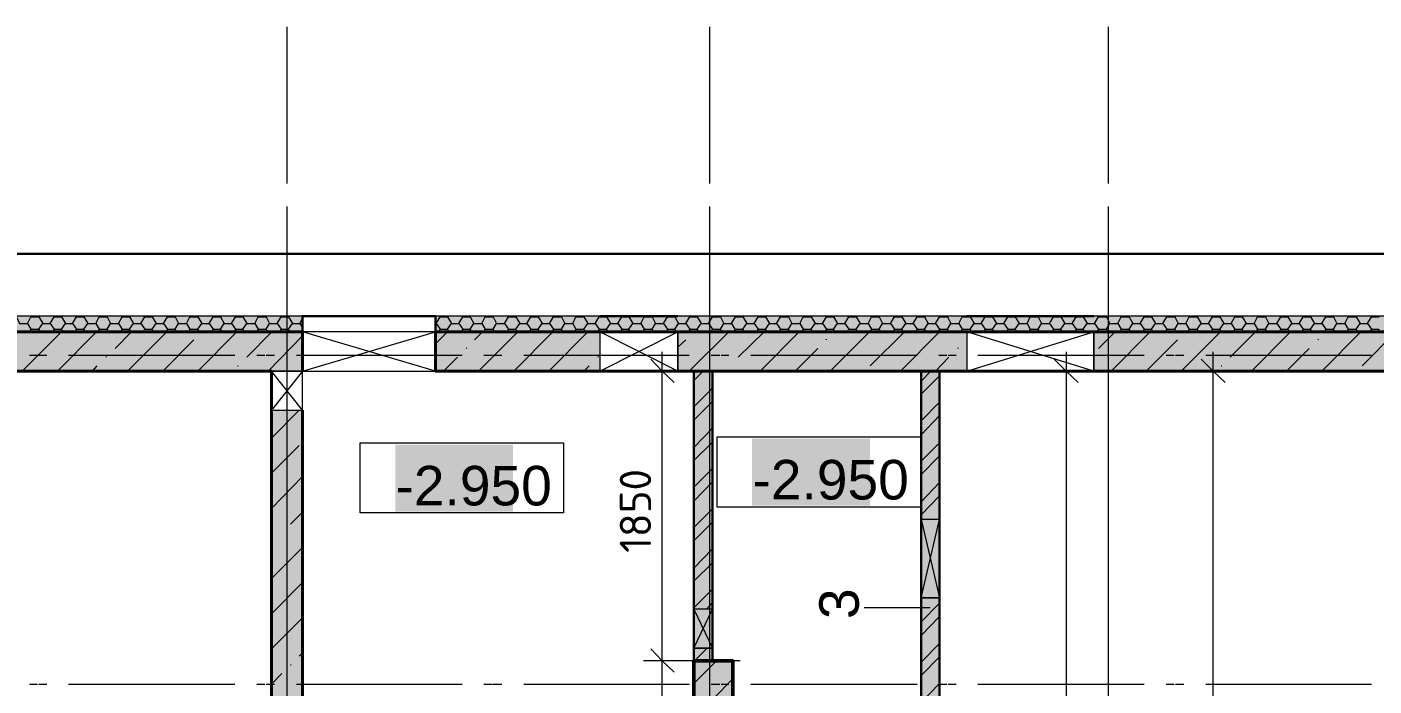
# Model space of a CAD drawing. Header units: millimetres. Extents: x -84737 to 172119, y -43083 to 59399.
# Drawn here: x -45675 to -37066, y 54668 to 58875 of the extents above; entities that cross this region are included whole.
import ezdxf

# ---------------------------------------------------------------- set-up
doc = ezdxf.new("R2010")
doc.units = ezdxf.units.MM
doc.layers.add('PDF _Геометрия', color=7, linetype='Continuous')
doc.layers.add('PDF _Текст', color=7, linetype='Continuous')
doc.layers.add('PDF _Сплошная заливка', color=7, linetype='Continuous', true_color=0xffffff)
doc.styles.add('PDF GOSTCommon', font='arial.ttf')
doc.styles.add('PDF ISOCPEUR', font='isocpeur.ttf')

msp = doc.modelspace()

# ---------------------------------------------------------------- hatches: boundary and pattern name
at = {"layer": 'PDF _Сплошная заливка', "transparency": 33554559}
h = msp.add_hatch(color=256, dxfattribs=at)
h.paths.add_polyline_path([(-43914.3, 56927.9), (-43914.3, 57029.5), (-46864.4, 57029.5), (-46864.4, 56927.9)])
h.paths.add_polyline_path([(-43063.5, 57029.5), (-43063.5, 56927.9), (-27263.4, 56927.9), (-27263.4, 57029.5)])
h = msp.add_hatch(color=256, dxfattribs=at)
h.paths.add_polyline_path([(-43914.3, 56678.2), (-43914.3, 56927.9), (-46610.4, 56927.9), (-46610.4, 56678.2)])
h.paths.add_polyline_path([(-30023, 56678.2), (-30023, 56927.9), (-31470.5, 56927.9), (-31470.5, 56678.2)])
h.paths.add_polyline_path([(-28545.8, 56678.2), (-28545.8, 56927.9), (-29515.1, 56927.9), (-29515.1, 56678.2)])
h.paths.add_polyline_path([(-39669, 56678.2), (-39669, 56927.9), (-41514.4, 56927.9), (-41514.4, 56678.2)])
h.paths.add_polyline_path([(-32067.3, 56678.2), (-32067.3, 56927.9), (-38856.4, 56927.9), (-38856.4, 56678.2)])
h.paths.add_polyline_path([(-28380.8, 56927.9), (-28380.8, 56678.2), (-27614.7, 56678.2), (-27614.7, 56927.9)])
h.paths.add_polyline_path([(-42013.9, 56678.2), (-42013.9, 56927.9), (-43063.5, 56927.9), (-43063.5, 56678.2)])
h = msp.add_hatch(color=256, dxfattribs=at)
h.paths.add_polyline_path([(-41412.8, 55158.7), (-41294.3, 55158.7), (-41294.3, 56678.2), (-41412.8, 56678.2)])
h.paths.add_polyline_path([(-41294.3, 54909), (-41412.8, 54909), (-41412.8, 54828.5), (-41294.3, 54828.5)])
h = msp.add_hatch(color=256, dxfattribs=at)
h.paths.add_polyline_path([(-39961.1, 55730.1), (-39842.6, 55730.1), (-39842.6, 56678.2), (-39961.1, 56678.2)])
h.paths.add_polyline_path([(-39961.1, 48911.4), (-39842.6, 48911.4), (-39842.6, 49059.5), (-39961.1, 49059.5)])
h.paths.add_polyline_path([(-39961.1, 47578.1), (-39842.6, 47578.1), (-39842.6, 47959.1), (-39961.1, 47959.1)])
h.paths.add_polyline_path([(-39842.6, 47379.2), (-39961.1, 47379.2), (-39961.1, 47239.5), (-39842.6, 47239.5)])
h.paths.add_polyline_path([(-39961.1, 49728.3), (-39842.6, 49728.3), (-39842.6, 50240.4), (-39961.1, 50240.4)])
h.paths.add_polyline_path([(-39961.1, 50739.9), (-39842.6, 50739.9), (-39842.6, 50778), (-39961.1, 50778)])
h.paths.add_polyline_path([(-39961.1, 51980), (-39842.6, 51980), (-39842.6, 55230.6), (-39961.1, 55230.6)])
h = msp.add_hatch(color=256, dxfattribs=at)
h.paths.add_polyline_path([(-44113.2, 52085.8), (-43914.3, 52085.8), (-43914.3, 56428.4), (-44113.2, 56428.4)])
h.paths.add_polyline_path([(-43914.3, 50778), (-44113.2, 50778), (-44113.2, 47078.7), (-43914.3, 47078.7)])

# ---------------------------------------------------------------- linework, layer by layer
at = {"layer": 'PDF _Геометрия', "lineweight": 9}
for points in [[(-44011.6, 57876), (-44011.6, 58874.9)], [(-41311.3, 57876), (-41311.3, 58874.9)], [(-38763.3, 57876), (-38763.3, 58874.9)], [(-44011.6, 57046.4), (-44011.6, 57727.8)], [(-41311.3, 57046.4), (-41311.3, 57727.8)], [(-38763.3, 57046.4), (-38763.3, 57727.8)], [(-44011.6, 57622), (-44011.6, 57672.8)], [(-41311.3, 57622), (-41311.3, 57672.8)], [(-38763.3, 57622), (-38763.3, 57672.8)], [(-44011.6, 56420), (-44011.6, 57423.1)], [(-41311.3, 56420), (-41311.3, 57423.1)], [(-38763.3, 56420), (-38763.3, 57423.1)], [(-45742.8, 57025.2), (-45721.6, 56982.9), (-45670.8, 56982.9), (-45649.6, 57025.2)], [(-45649.6, 57029.5), (-45649.6, 57025.2), (-45598.9, 57025.2), (-45598.9, 57029.5)], [(-45598.9, 57025.2), (-45573.5, 56982.9), (-45526.9, 56982.9), (-45501.5, 57025.2)], [(-45505.7, 57029.5), (-45501.5, 57025.2), (-45454.9, 57025.2), (-45454.9, 57029.5)], [(-45454.9, 57025.2), (-45429.6, 56982.9), (-45383, 56982.9), (-45357.6, 57025.2)], [(-45357.6, 57029.5), (-45357.6, 57025.2), (-45311, 57025.2), (-45306.8, 57029.5)], [(-45311, 57025.2), (-45285.6, 56982.9), (-45234.9, 56982.9), (-45213.7, 57025.2)], [(-45213.7, 57029.5), (-45213.7, 57025.2), (-45162.9, 57025.2), (-45162.9, 57029.5)], [(-45162.9, 57025.2), (-45141.7, 56982.9), (-45090.9, 56982.9), (-45065.6, 57025.2)], [(-45069.8, 57029.5), (-45065.6, 57025.2), (-45019, 57025.2), (-45019, 57029.5)], [(-45019, 57025.2), (-44993.6, 56982.9), (-44947, 56982.9), (-44921.6, 57025.2)], [(-44921.6, 57029.5), (-44921.6, 57025.2), (-44875.1, 57025.2), (-44870.9, 57029.5)], [(-44875.1, 57025.2), (-44849.7, 56982.9), (-44803.1, 56982.9), (-44777.7, 57025.2)], [(-44777.7, 57029.5), (-44777.7, 57025.2), (-44726.9, 57025.2), (-44726.9, 57029.5)], [(-44726.9, 57025.2), (-44705.8, 56982.9), (-44655, 56982.9), (-44633.8, 57025.2)], [(-44633.8, 57029.5), (-44633.8, 57025.2), (-44583, 57025.2), (-44583, 57029.5)], [(-44583, 57025.2), (-44557.6, 56982.9), (-44511.1, 56982.9), (-44485.7, 57025.2)], [(-44489.9, 57029.5), (-44485.7, 57025.2), (-44439.1, 57025.2), (-44434.9, 57029.5)], [(-44439.1, 57025.2), (-44413.7, 56982.9), (-44367.2, 56982.9), (-44341.8, 57025.2)], [(-44341.8, 57029.5), (-44341.8, 57025.2), (-44295.2, 57025.2), (-44291, 57029.5)], [(-44295.2, 57025.2), (-44269.8, 56982.9), (-44219, 56982.9), (-44197.9, 57025.2)], [(-44197.9, 57029.5), (-44197.9, 57025.2), (-44147.1, 57025.2), (-44147.1, 57029.5)], [(-44147.1, 57025.2), (-44125.9, 56982.9), (-44075.1, 56982.9), (-44049.7, 57025.2)], [(-44054, 57029.5), (-44049.7, 57025.2), (-44003.2, 57025.2), (-44003.2, 57029.5)], [(-44003.2, 57025.2), (-43977.8, 56982.9), (-43931.2, 56982.9), (-43914.3, 56953.3)], [(-43931.2, 56982.9), (-43914.3, 57016.8)], [(-43059.3, 56982.9), (-43033.9, 57025.2)], [(-43038.2, 57029.5), (-43033.9, 57025.2), (-42987.4, 57025.2), (-42987.4, 57029.5)], [(-42987.4, 57025.2), (-42962, 56982.9), (-42915.4, 56982.9), (-42890, 57025.2)], [(-42890, 57029.5), (-42890, 57025.2), (-42843.5, 57025.2), (-42839.2, 57029.5)], [(-42843.5, 57025.2), (-42818.1, 56982.9), (-42767.3, 56982.9), (-42746.1, 57025.2)], [(-42746.1, 57029.5), (-42746.1, 57025.2), (-42695.3, 57025.2), (-42695.3, 57029.5)], [(-42695.3, 57025.2), (-42674.1, 56982.9), (-42623.4, 56982.9), (-42598, 57025.2)], [(-42602.2, 57029.5), (-42598, 57025.2), (-42551.4, 57025.2), (-42551.4, 57029.5)], [(-42551.4, 57025.2), (-42526, 56982.9), (-42479.5, 56982.9), (-42454.1, 57025.2)], [(-42454.1, 57029.5), (-42454.1, 57025.2), (-42407.5, 57025.2), (-42403.3, 57029.5)], [(-42407.5, 57025.2), (-42382.1, 56982.9), (-42335.5, 56982.9), (-42310.1, 57025.2)], [(-42310.1, 57029.5), (-42310.1, 57025.2), (-42259.4, 57025.2), (-42259.4, 57029.5)], [(-42259.4, 57025.2), (-42238.2, 56982.9), (-42187.4, 56982.9), (-42166.2, 57025.2)], [(-42166.2, 57029.5), (-42166.2, 57025.2), (-42115.5, 57025.2), (-42115.5, 57029.5)], [(-42115.5, 57025.2), (-42090.1, 56982.9), (-42043.5, 56982.9), (-42018.1, 57025.2)], [(-42022.3, 57029.5), (-42018.1, 57025.2), (-41971.5, 57025.2), (-41967.3, 57029.5)], [(-41971.5, 57025.2), (-41946.1, 56982.9), (-41899.6, 56982.9), (-41874.2, 57025.2)], [(-41874.2, 57029.5), (-41874.2, 57025.2), (-41827.6, 57025.2), (-41823.4, 57029.5)], [(-41827.6, 57025.2), (-41802.2, 56982.9), (-41751.4, 56982.9), (-41730.3, 57025.2)], [(-41730.3, 57029.5), (-41730.3, 57025.2), (-41679.5, 57025.2), (-41679.5, 57029.5)], [(-41679.5, 57025.2), (-41658.3, 56982.9), (-41607.5, 56982.9), (-41582.1, 57025.2)], [(-41586.4, 57029.5), (-41582.1, 57025.2), (-41535.6, 57025.2), (-41535.6, 57029.5)], [(-41535.6, 57025.2), (-41510.2, 56982.9), (-41463.6, 56982.9), (-41438.2, 57025.2)], [(-41438.2, 57029.5), (-41438.2, 57025.2), (-41391.7, 57025.2), (-41387.4, 57029.5)], [(-41391.7, 57025.2), (-41366.3, 56982.9), (-41319.7, 56982.9), (-41294.3, 57025.2)], [(-41294.3, 57029.5), (-41294.3, 57025.2), (-41243.5, 57025.2), (-41243.5, 57029.5)], [(-41243.5, 57025.2), (-41222.4, 56982.9), (-41171.6, 56982.9), (-41150.4, 56944.8)], [(-41171.6, 56982.9), (-41146.2, 57025.2), (-41099.6, 57025.2), (-41074.2, 56982.9), (-41027.7, 56982.9), (-41002.3, 57025.2)], [(-41150.4, 57025.2), (-41150.4, 57029.5)], [(-41099.6, 57025.2), (-41099.6, 57029.5)], [(-41006.5, 57029.5), (-41002.3, 57025.2), (-40955.7, 57025.2), (-40951.5, 57029.5)], [(-40955.7, 57025.2), (-40930.3, 56982.9), (-40883.8, 56982.9), (-40858.4, 57025.2)], [(-40858.4, 57029.5), (-40858.4, 57025.2), (-40807.6, 57025.2), (-40807.6, 57029.5)], [(-40807.6, 57025.2), (-40786.4, 56982.9), (-40735.6, 56982.9), (-40714.5, 57025.2)], [(-40714.5, 57029.5), (-40714.5, 57025.2), (-40663.7, 57025.2), (-40663.7, 57029.5)], [(-40663.7, 57025.2), (-40638.3, 56982.9), (-40591.7, 56982.9), (-40566.3, 57025.2)], [(-40570.6, 57029.5), (-40566.3, 57025.2), (-40519.8, 57025.2), (-40519.8, 57029.5)], [(-40519.8, 57025.2), (-40494.4, 56982.9), (-40447.8, 56982.9), (-40422.4, 57025.2)], [(-40422.4, 57029.5), (-40422.4, 57025.2), (-40375.9, 57025.2), (-40371.6, 57029.5)], [(-40375.9, 57025.2), (-40350.5, 56982.9), (-40299.7, 56982.9), (-40278.5, 57025.2)], [(-40278.5, 57029.5), (-40278.5, 57025.2), (-40227.7, 57025.2), (-40227.7, 57029.5)], [(-40227.7, 57025.2), (-40206.6, 56982.9), (-40155.8, 56982.9), (-40130.4, 57025.2)], [(-40134.6, 57029.5), (-40130.4, 57025.2), (-40083.8, 57025.2), (-40083.8, 57029.5)], [(-40083.8, 57025.2), (-40058.4, 56982.9), (-40011.9, 56982.9), (-39986.5, 57025.2)], [(-39990.7, 57029.5), (-39986.5, 57025.2), (-39939.9, 57025.2), (-39935.7, 57029.5)], [(-39939.9, 57025.2), (-39914.5, 56982.9), (-39868, 56982.9), (-39842.6, 57025.2)], [(-39842.6, 57029.5), (-39842.6, 57025.2), (-39791.8, 57025.2), (-39791.8, 57029.5)], [(-39791.8, 57025.2), (-39770.6, 56982.9), (-39719.8, 56982.9), (-39698.7, 57025.2)], [(-39698.7, 57029.5), (-39698.7, 57025.2), (-39647.9, 57025.2), (-39647.9, 57029.5)], [(-39647.9, 57025.2), (-39622.5, 56982.9), (-39575.9, 56982.9), (-39550.5, 57025.2)], [(-39554.7, 57029.5), (-39550.5, 57025.2), (-39504, 57025.2), (-39499.7, 57029.5)], [(-39504, 57025.2), (-39478.6, 56982.9), (-39432, 56982.9), (-39406.6, 57025.2)], [(-39406.6, 57029.5), (-39406.6, 57025.2), (-39360, 57025.2), (-39355.8, 57029.5)], [(-39360, 57025.2), (-39334.7, 56982.9), (-39283.9, 56982.9), (-39262.7, 57025.2)], [(-39262.7, 57029.5), (-39262.7, 57025.2), (-39211.9, 57025.2), (-39211.9, 57029.5)], [(-39211.9, 57025.2), (-39190.7, 56982.9), (-39140, 56982.9), (-39114.6, 57025.2)], [(-39118.8, 57029.5), (-39114.6, 57025.2), (-39068, 57025.2), (-39068, 57029.5)], [(-39068, 57025.2), (-39042.6, 56982.9), (-38996, 56982.9), (-38970.7, 57025.2)], [(-38970.7, 57029.5), (-38970.7, 57025.2), (-38924.1, 57025.2), (-38919.9, 57029.5)], [(-38924.1, 57025.2), (-38898.7, 56982.9), (-38852.1, 56982.9), (-38826.7, 57025.2)], [(-38826.7, 57029.5), (-38826.7, 57025.2), (-38776, 57025.2), (-38776, 57029.5)], [(-38776, 57025.2), (-38754.8, 56982.9), (-38704, 56982.9), (-38682.8, 57025.2)], [(-38682.8, 57029.5), (-38682.8, 57025.2), (-38632, 57025.2), (-38632, 57029.5)], [(-38632, 57025.2), (-38606.7, 56982.9), (-38560.1, 56982.9), (-38534.7, 57025.2)], [(-38538.9, 57029.5), (-38534.7, 57025.2), (-38488.1, 57025.2), (-38483.9, 57029.5)], [(-38488.1, 57025.2), (-38462.7, 56982.9), (-38416.2, 56982.9), (-38390.8, 57025.2)], [(-38390.8, 57029.5), (-38390.8, 57025.2), (-38340, 57025.2), (-38340, 57029.5)], [(-38340, 57025.2), (-38318.8, 56982.9), (-38268, 56982.9), (-38246.9, 57025.2)], [(-38246.9, 57029.5), (-38246.9, 57025.2), (-38196.1, 57025.2), (-38196.1, 57029.5)], [(-38196.1, 57025.2), (-38170.7, 56982.9), (-38124.1, 56982.9), (-38098.7, 57025.2)], [(-38103, 57029.5), (-38098.7, 57025.2), (-38052.2, 57025.2), (-38052.2, 57029.5)], [(-38052.2, 57025.2), (-38026.8, 56982.9), (-37980.2, 56982.9), (-37954.8, 57025.2)], [(-37954.8, 57029.5), (-37954.8, 57025.2), (-37908.3, 57025.2), (-37904, 57029.5)], [(-37908.3, 57025.2), (-37882.9, 56982.9), (-37832.1, 56982.9), (-37810.9, 57025.2)], [(-37810.9, 57029.5), (-37810.9, 57025.2), (-37760.1, 57025.2), (-37760.1, 57029.5)], [(-37760.1, 57025.2), (-37739, 56982.9), (-37688.2, 56982.9), (-37662.8, 57025.2)], [(-37667, 57029.5), (-37662.8, 57025.2), (-37616.2, 57025.2), (-37616.2, 57029.5)], [(-37616.2, 57025.2), (-37590.8, 56982.9), (-37544.3, 56982.9), (-37518.9, 57025.2)], [(-37523.1, 57029.5), (-37518.9, 57025.2), (-37472.3, 57025.2), (-37468.1, 57029.5)], [(-37472.3, 57025.2), (-37446.9, 56982.9), (-37400.4, 56982.9), (-37375, 57025.2)], [(-37375, 57029.5), (-37375, 57025.2), (-37324.2, 57025.2), (-37324.2, 57029.5)], [(-37324.2, 57025.2), (-37303, 56982.9), (-37252.2, 56982.9), (-37231.1, 57025.2)], [(-37231.1, 57029.5), (-37231.1, 57025.2), (-37180.3, 57025.2), (-37180.3, 57029.5)], [(-37180.3, 57025.2), (-37154.9, 56982.9), (-37108.3, 56982.9), (-37082.9, 57025.2)], [(-37087.2, 57029.5), (-37082.9, 57025.2), (-37036.4, 57025.2), (-37032.1, 57029.5)], [(-45704.7, 56678.2), (-45454.9, 56927.9)], [(-45670.8, 56982.9), (-45649.6, 56944.8), (-45598.9, 56944.8), (-45590.4, 56927.9)], [(-45653.9, 56927.9), (-45649.6, 56944.8)], [(-45598.9, 56944.8), (-45573.5, 56982.9)], [(-45526.9, 56982.9), (-45501.5, 56944.8), (-45454.9, 56944.8), (-45446.5, 56927.9)], [(-45510, 56927.9), (-45501.5, 56944.8)], [(-45480.3, 56678.2), (-45230.6, 56927.9)], [(-45454.9, 56944.8), (-45429.6, 56982.9)], [(-45383, 56982.9), (-45357.6, 56944.8), (-45311, 56944.8), (-45302.6, 56927.9)], [(-45366.1, 56927.9), (-45357.6, 56944.8)], [(-45311, 56944.8), (-45285.6, 56982.9)], [(-45234.9, 56982.9), (-45213.7, 56944.8), (-45162.9, 56944.8), (-45154.4, 56927.9)], [(-45222.2, 56927.9), (-45213.7, 56944.8)], [(-45162.9, 56944.8), (-45141.7, 56982.9)], [(-45112.1, 56822.1), (-45006.3, 56927.9)], [(-45090.9, 56982.9), (-45065.6, 56944.8), (-45019, 56944.8), (-45010.5, 56927.9)], [(-45074, 56927.9), (-45065.6, 56944.8)], [(-45031.7, 56678.2), (-44782, 56927.9)], [(-45019, 56944.8), (-44993.6, 56982.9)], [(-44947, 56982.9), (-44921.6, 56944.8), (-44875.1, 56944.8), (-44866.6, 56927.9)], [(-44930.1, 56927.9), (-44921.6, 56944.8)], [(-44875.1, 56944.8), (-44849.7, 56982.9)], [(-44803.1, 56982.9), (-44777.7, 56944.8), (-44726.9, 56944.8), (-44722.7, 56927.9)], [(-44786.2, 56927.9), (-44777.7, 56944.8)], [(-44726.9, 56944.8), (-44705.8, 56982.9)], [(-44655, 56982.9), (-44633.8, 56944.8), (-44583, 56944.8), (-44574.6, 56927.9)], [(-44638.1, 56927.9), (-44633.8, 56944.8)], [(-44583, 56944.8), (-44557.6, 56982.9)], [(-44583, 56678.2), (-44333.3, 56927.9)], [(-44511.1, 56982.9), (-44485.7, 56944.8), (-44439.1, 56944.8), (-44430.7, 56927.9)], [(-44494.2, 56927.9), (-44485.7, 56944.8)], [(-44439.1, 56944.8), (-44413.7, 56982.9)], [(-44367.2, 56982.9), (-44341.8, 56944.8), (-44295.2, 56944.8), (-44286.8, 56927.9)], [(-44350.2, 56927.9), (-44341.8, 56944.8)], [(-44295.2, 56944.8), (-44269.8, 56982.9)], [(-44269.8, 56767), (-44109, 56927.9)], [(-44219, 56982.9), (-44197.9, 56944.8), (-44147.1, 56944.8), (-44138.6, 56927.9)], [(-44206.3, 56927.9), (-44197.9, 56944.8)], [(-44147.1, 56944.8), (-44125.9, 56982.9)], [(-44075.1, 56982.9), (-44049.7, 56944.8), (-44003.2, 56944.8), (-43994.7, 56927.9)], [(-44058.2, 56927.9), (-44049.7, 56944.8)], [(-44003.2, 56944.8), (-43977.8, 56982.9)], [(-43914.3, 56927.9), (-43914.3, 56678.2), (-43063.5, 56927.9), (-43063.5, 56678.2), (-43914.3, 56927.9), (-43914.3, 56932.1)], [(-43063.5, 56982.9), (-43059.3, 56982.9), (-43033.9, 56944.8), (-42987.4, 56944.8), (-42978.9, 56927.9)], [(-43063.5, 56851.7), (-42987.4, 56927.9)], [(-43042.4, 56927.9), (-43033.9, 56944.8)], [(-42987.4, 56944.8), (-42962, 56982.9)], [(-42915.4, 56982.9), (-42890, 56944.8), (-42843.5, 56944.8), (-42835, 56927.9)], [(-42898.5, 56927.9), (-42890, 56944.8)], [(-42843.5, 56944.8), (-42818.1, 56982.9)], [(-42813.8, 56877.1), (-42763, 56927.9)], [(-42788.4, 56678.2), (-42538.7, 56927.9)], [(-42767.3, 56982.9), (-42746.1, 56944.8), (-42695.3, 56944.8), (-42686.8, 56927.9)], [(-42754.6, 56927.9), (-42746.1, 56944.8)], [(-42695.3, 56944.8), (-42674.1, 56982.9)], [(-42623.4, 56982.9), (-42598, 56944.8), (-42551.4, 56944.8), (-42542.9, 56927.9)], [(-42606.4, 56927.9), (-42598, 56944.8)], [(-42564.1, 56678.2), (-42314.4, 56927.9)], [(-42551.4, 56944.8), (-42526, 56982.9)], [(-42479.5, 56982.9), (-42454.1, 56944.8), (-42407.5, 56944.8), (-42399, 56927.9)], [(-42462.5, 56927.9), (-42454.1, 56944.8)], [(-42407.5, 56944.8), (-42382.1, 56982.9)], [(-42339.8, 56678.2), (-42090.1, 56927.9)], [(-42335.5, 56982.9), (-42310.1, 56944.8), (-42259.4, 56944.8), (-42255.1, 56927.9)], [(-42318.6, 56927.9), (-42310.1, 56944.8)], [(-42259.4, 56944.8), (-42238.2, 56982.9)], [(-42187.4, 56982.9), (-42166.2, 56944.8), (-42115.5, 56944.8), (-42107, 56927.9)], [(-42170.5, 56927.9), (-42166.2, 56944.8)], [(-42115.5, 56944.8), (-42090.1, 56982.9)], [(-42043.5, 56982.9), (-42018.1, 56944.8), (-41971.5, 56944.8), (-41963.1, 56927.9)], [(-42026.6, 56927.9), (-42018.1, 56944.8)], [(-41971.5, 56944.8), (-41946.1, 56982.9)], [(-41899.6, 56982.9), (-41874.2, 56944.8), (-41827.6, 56944.8), (-41819.2, 56927.9)], [(-41882.7, 56927.9), (-41874.2, 56944.8)], [(-41827.6, 56944.8), (-41802.2, 56982.9)], [(-41751.4, 56982.9), (-41730.3, 56944.8), (-41679.5, 56944.8), (-41671, 56927.9)], [(-41738.8, 56927.9), (-41730.3, 56944.8)], [(-41679.5, 56944.8), (-41658.3, 56982.9)], [(-41607.5, 56982.9), (-41582.1, 56944.8), (-41535.6, 56944.8), (-41527.1, 56927.9)], [(-41590.6, 56927.9), (-41582.1, 56944.8)], [(-41535.6, 56944.8), (-41510.2, 56982.9)], [(-41463.6, 56982.9), (-41438.2, 56944.8), (-41391.7, 56944.8), (-41383.2, 56927.9)], [(-41446.7, 56927.9), (-41438.2, 56944.8)], [(-41442.5, 56678.2), (-41188.5, 56927.9)], [(-41391.7, 56944.8), (-41366.3, 56982.9)], [(-41319.7, 56982.9), (-41294.3, 56944.8), (-41243.5, 56944.8), (-41239.3, 56927.9)], [(-41302.8, 56927.9), (-41294.3, 56944.8)], [(-41243.5, 56944.8), (-41222.4, 56982.9)], [(-41154.7, 56927.9), (-41146.2, 56944.8), (-41099.6, 56944.8), (-41091.2, 56927.9)], [(-41129.3, 56767), (-40964.2, 56927.9)], [(-41099.6, 56944.8), (-41074.2, 56982.9)], [(-41027.7, 56982.9), (-41002.3, 56944.8), (-40955.7, 56944.8), (-40947.3, 56927.9)], [(-41010.7, 56927.9), (-41002.3, 56944.8)], [(-40989.6, 56678.2), (-40739.9, 56927.9)], [(-40955.7, 56944.8), (-40930.3, 56982.9)], [(-40883.8, 56982.9), (-40858.4, 56944.8), (-40807.6, 56944.8), (-40803.4, 56927.9)], [(-40866.8, 56927.9), (-40858.4, 56944.8)], [(-40807.6, 56944.8), (-40786.4, 56982.9)], [(-40735.6, 56982.9), (-40714.5, 56944.8), (-40663.7, 56944.8), (-40655.2, 56927.9)], [(-40718.7, 56927.9), (-40714.5, 56944.8)], [(-40663.7, 56944.8), (-40638.3, 56982.9)], [(-40591.7, 56982.9), (-40566.3, 56944.8), (-40519.8, 56944.8), (-40511.3, 56927.9)], [(-40574.8, 56927.9), (-40566.3, 56944.8)], [(-40540.9, 56678.2), (-40291.2, 56927.9)], [(-40519.8, 56944.8), (-40494.4, 56982.9)], [(-40447.8, 56982.9), (-40422.4, 56944.8), (-40375.9, 56944.8), (-40367.4, 56927.9)], [(-40430.9, 56927.9), (-40422.4, 56944.8)], [(-40375.9, 56944.8), (-40350.5, 56982.9)], [(-40299.7, 56982.9), (-40278.5, 56944.8), (-40227.7, 56944.8), (-40219.3, 56927.9)], [(-40287, 56927.9), (-40278.5, 56944.8)], [(-40287, 56712), (-40066.9, 56927.9)], [(-40227.7, 56944.8), (-40206.6, 56982.9)], [(-40155.8, 56982.9), (-40130.4, 56944.8), (-40083.8, 56944.8), (-40075.4, 56927.9)], [(-40138.8, 56927.9), (-40130.4, 56944.8)], [(-40092.3, 56678.2), (-39842.6, 56927.9)], [(-40083.8, 56944.8), (-40058.4, 56982.9)], [(-40011.9, 56982.9), (-39986.5, 56944.8), (-39939.9, 56944.8), (-39931.4, 56927.9)], [(-39994.9, 56927.9), (-39986.5, 56944.8)], [(-39939.9, 56944.8), (-39914.5, 56982.9)], [(-39868, 56982.9), (-39842.6, 56944.8), (-39791.8, 56944.8), (-39787.5, 56927.9)], [(-39851, 56927.9), (-39842.6, 56944.8)], [(-39791.8, 56944.8), (-39770.6, 56982.9)], [(-39719.8, 56982.9), (-39698.7, 56944.8), (-39647.9, 56944.8), (-39639.4, 56927.9)], [(-39702.9, 56927.9), (-39698.7, 56944.8)], [(-39647.9, 56944.8), (-39622.5, 56982.9)], [(-39575.9, 56982.9), (-39550.5, 56944.8), (-39504, 56944.8), (-39495.5, 56927.9)], [(-39559, 56927.9), (-39550.5, 56944.8)], [(-39504, 56944.8), (-39478.6, 56982.9)], [(-39432, 56982.9), (-39406.6, 56944.8), (-39360, 56944.8), (-39351.6, 56927.9)], [(-39415.1, 56927.9), (-39406.6, 56944.8)], [(-39360, 56944.8), (-39334.7, 56982.9)], [(-39283.9, 56982.9), (-39262.7, 56944.8), (-39211.9, 56944.8), (-39203.4, 56927.9)], [(-39271.2, 56927.9), (-39262.7, 56944.8)], [(-39211.9, 56944.8), (-39190.7, 56982.9)], [(-39140, 56982.9), (-39114.6, 56944.8), (-39068, 56944.8), (-39059.5, 56927.9)], [(-39123, 56927.9), (-39114.6, 56944.8)], [(-39068, 56944.8), (-39042.6, 56982.9)], [(-38996, 56982.9), (-38970.7, 56944.8), (-38924.1, 56944.8), (-38915.6, 56927.9)], [(-38979.1, 56927.9), (-38970.7, 56944.8)], [(-38924.1, 56944.8), (-38898.7, 56982.9)], [(-38852.1, 56982.9), (-38826.7, 56944.8), (-38776, 56944.8), (-38771.7, 56927.9)], [(-38835.2, 56927.9), (-38826.7, 56944.8)], [(-38826.7, 56822.1), (-38720.9, 56927.9)], [(-38776, 56944.8), (-38754.8, 56982.9)], [(-38746.3, 56678.2), (-38496.6, 56927.9)], [(-38704, 56982.9), (-38682.8, 56944.8), (-38632, 56944.8), (-38623.6, 56927.9)], [(-38687.1, 56927.9), (-38682.8, 56944.8)], [(-38632, 56944.8), (-38606.7, 56982.9)], [(-38560.1, 56982.9), (-38534.7, 56944.8), (-38488.1, 56944.8), (-38479.7, 56927.9)], [(-38543.2, 56927.9), (-38534.7, 56944.8)], [(-38488.1, 56944.8), (-38462.7, 56982.9)], [(-38416.2, 56982.9), (-38390.8, 56944.8), (-38340, 56944.8), (-38335.8, 56927.9)], [(-38399.3, 56927.9), (-38390.8, 56944.8)], [(-38340, 56944.8), (-38318.8, 56982.9)], [(-38297.7, 56678.2), (-38048, 56927.9)], [(-38268, 56982.9), (-38246.9, 56944.8), (-38196.1, 56944.8), (-38187.6, 56927.9)], [(-38251.1, 56927.9), (-38246.9, 56944.8)], [(-38196.1, 56944.8), (-38170.7, 56982.9)], [(-38124.1, 56982.9), (-38098.7, 56944.8), (-38052.2, 56944.8), (-38043.7, 56927.9)], [(-38107.2, 56927.9), (-38098.7, 56944.8)], [(-38052.2, 56944.8), (-38026.8, 56982.9)], [(-37984.5, 56767), (-37823.6, 56927.9)], [(-37980.2, 56982.9), (-37954.8, 56944.8), (-37908.3, 56944.8), (-37899.8, 56927.9)], [(-37963.3, 56927.9), (-37954.8, 56944.8)], [(-37908.3, 56944.8), (-37882.9, 56982.9)], [(-37849, 56678.2), (-37599.3, 56927.9)], [(-37832.1, 56982.9), (-37810.9, 56944.8), (-37760.1, 56944.8), (-37751.7, 56927.9)], [(-37819.4, 56927.9), (-37810.9, 56944.8)], [(-37760.1, 56944.8), (-37739, 56982.9)], [(-37688.2, 56982.9), (-37662.8, 56944.8), (-37616.2, 56944.8), (-37607.8, 56927.9)], [(-37671.3, 56927.9), (-37662.8, 56944.8)], [(-37616.2, 56944.8), (-37590.8, 56982.9)], [(-37544.3, 56982.9), (-37518.9, 56944.8), (-37472.3, 56944.8), (-37463.9, 56927.9)], [(-37527.3, 56927.9), (-37518.9, 56944.8)], [(-37472.3, 56944.8), (-37446.9, 56982.9)], [(-37400.4, 56982.9), (-37375, 56944.8), (-37324.2, 56944.8), (-37319.9, 56927.9)], [(-37400.4, 56678.2), (-37150.6, 56927.9)], [(-37383.4, 56927.9), (-37375, 56944.8)], [(-37324.2, 56944.8), (-37303, 56982.9)], [(-37252.2, 56982.9), (-37231.1, 56944.8), (-37180.3, 56944.8), (-37171.8, 56927.9)], [(-37235.3, 56927.9), (-37231.1, 56944.8)], [(-37180.3, 56944.8), (-37154.9, 56982.9)], [(-37142.2, 56712), (-36926.3, 56927.9)], [(-37108.3, 56982.9), (-37082.9, 56944.8), (-37036.4, 56944.8), (-37027.9, 56927.9)], [(-37091.4, 56927.9), (-37082.9, 56944.8)], [(-44807.4, 56678.2), (-44608.4, 56877.1)], [(-44134.4, 56678.2), (-43914.3, 56902.5)], [(-44011.6, 56792.4), (-44011.6, 56847.5)], [(-42868.8, 56822.1), (-42864.6, 56826.3)], [(-41514.4, 56830.5), (-41463.6, 56877.1)], [(-41311.3, 56792.4), (-41311.3, 56847.5)], [(-40765.3, 56678.2), (-40621.4, 56822.1)], [(-40566.3, 56877.1), (-40566.3, 56881.3)], [(-39724, 56822.1), (-39724, 56826.3)], [(-38763.3, 56792.4), (-38763.3, 56847.5)], [(-38522, 56678.2), (-38323.1, 56877.1)], [(-37624.7, 56678.2), (-37480.8, 56822.1)], [(-37425.8, 56877.1), (-37421.5, 56881.3)], [(-45658.1, 56779.7), (-45607.3, 56779.7)], [(-45598.9, 56779.7), (-45548.1, 56779.7)], [(-45408.4, 56779.7), (-44405.3, 56779.7)], [(-45344.9, 56779.7), (-44346, 56779.7)], [(-45171.4, 56767), (-45167.1, 56771.3)], [(-44206.3, 56779.7), (-44155.5, 56779.7)], [(-44147.1, 56779.7), (-44092.1, 56779.7)], [(-43952.4, 56779.7), (-42953.5, 56779.7)], [(-43893.1, 56779.7), (-42894.2, 56779.7)], [(-43012.8, 56678.2), (-42923.9, 56767)], [(-42754.6, 56779.7), (-42699.5, 56779.7)], [(-42695.3, 56779.7), (-42640.3, 56779.7)], [(-42500.6, 56779.7), (-41501.7, 56779.7)], [(-42441.4, 56779.7), (-41442.5, 56779.7)], [(-42026.6, 56767), (-42022.3, 56771.3)], [(-41616, 52221.3), (-41616, 53931.2), (-41616, 54828.5), (-41616, 56800.9)], [(-41302.8, 56779.7), (-41247.8, 56779.7)], [(-41239.3, 56779.7), (-41188.5, 56779.7)], [(-41048.8, 56779.7), (-40050, 56779.7)], [(-40989.6, 56779.7), (-39986.5, 56779.7)], [(-39868, 56678.2), (-39783.3, 56767)], [(-39846.8, 56779.7), (-39796, 56779.7)], [(-39787.5, 56779.7), (-39736.7, 56779.7)], [(-39597.1, 56779.7), (-38594, 56779.7)], [(-39533.6, 56779.7), (-38534.7, 56779.7)], [(-39034.1, 56800.9), (-39034.1, 51980), (-39034.1, 50778), (-39034.1, 49910.3)], [(-38395, 56779.7), (-38344.2, 56779.7)], [(-38335.8, 56779.7), (-38280.7, 56779.7)], [(-38141.1, 56779.7), (-37142.2, 56779.7)], [(-38094.5, 49779.1), (-38094.5, 56800.9)], [(-38081.8, 56779.7), (-37082.9, 56779.7)], [(-45256, 56678.2), (-45226.4, 56712)], [(-44329.1, 56712), (-44324.9, 56712)], [(-41493.3, 56678.2), (-41616, 56678.2), (-42115.5, 56678.2), (-42081.6, 56712)], [(-41412.8, 56618.9), (-41353.6, 56678.2)], [(-41184.3, 56712), (-41184.3, 56712)], [(-39961.1, 56614.7), (-39897.6, 56678.2)], [(-39961.1, 56530), (-39842.6, 56648.5)], [(-39533.6, 56678.2), (-39034.1, 56678.2), (-38915.6, 56678.2)], [(-38594, 56678.2), (-38094.5, 56678.2), (-37976, 56678.2)], [(-38043.7, 56712), (-38039.5, 56712)], [(-44011.6, 55594.6), (-44011.6, 56593.5)], [(-41412.8, 56449.6), (-41294.3, 56568.1)], [(-41311.3, 55594.6), (-41311.3, 56593.5)], [(-38763.3, 55594.6), (-38763.3, 56593.5)], [(-41412.8, 56365), (-41294.3, 56483.5)], [(-39961.1, 56360.7), (-39842.6, 56479.2)], [(-44113.2, 56250.7), (-43935.5, 56428.4)], [(-39961.1, 56271.8), (-39842.6, 56394.6)], [(-41412.8, 56191.4), (-41294.3, 56314.2)], [(-44011.6, 56170.3), (-44011.6, 56221)], [(-41412.8, 56106.8), (-41294.3, 56225.3)], [(-41311.3, 56170.3), (-41311.3, 56221)], [(-39961.1, 56102.5), (-39842.6, 56221)], [(-38763.3, 56170.3), (-38763.3, 56221)], [(-44113.2, 56026.3), (-43935.5, 56204.1)], [(-39961.1, 56017.9), (-39842.6, 56136.4)], [(-41412.8, 55937.5), (-41294.3, 56056)], [(-44113.2, 55802), (-43914.3, 56005.2)], [(-44011.6, 54968.2), (-44011.6, 55967.1)], [(-41412.8, 55848.6), (-41294.3, 55971.3)], [(-41311.3, 54968.2), (-41311.3, 55967.1)], [(-39961.1, 55844.3), (-39842.6, 55967.1)], [(-38763.3, 54968.2), (-38763.3, 55967.1)], [(-39961.1, 55759.7), (-39842.6, 55882.4)], [(-41412.8, 55679.3), (-41294.3, 55797.8)], [(-43990.5, 55700.4), (-43914.3, 55776.6)], [(-41412.8, 55594.6), (-41294.3, 55713.1)], [(-44045.5, 55645.4), (-44045.5, 55645.4)], [(-44113.2, 55577.7), (-44104.8, 55586.2)], [(-44113.2, 55353.4), (-43914.3, 55552.3)], [(-41412.8, 55421.1), (-41294.3, 55543.8)], [(-41412.8, 55336.4), (-41294.3, 55455)], [(-44011.6, 55340.7), (-44011.6, 55395.7)], [(-41311.3, 55340.7), (-41311.3, 55395.7)], [(-38763.3, 55340.7), (-38763.3, 55395.7)], [(-44113.2, 55129), (-43914.3, 55328)], [(-41412.8, 55167.1), (-41294.3, 55285.7)], [(-41332.4, 55158.7), (-41294.3, 55201)], [(-39961.1, 55078.3), (-39842.6, 55196.8)], [(-44113.2, 54904.7), (-43914.3, 55103.6)], [(-44011.6, 54142.9), (-44011.6, 55141.7)], [(-41311.3, 54142.9), (-41311.3, 55141.7)], [(-39901.8, 55167.1), (-40325.1, 55167.1)], [(-39961.1, 54989.4), (-39842.6, 55112.1)], [(-38763.3, 54142.9), (-38763.3, 55141.7)], [(-39961.1, 54820.1), (-39842.6, 54938.6)], [(-43935.5, 54858.2), (-43914.3, 54879.3)], [(-41408.6, 54828.5), (-41328.2, 54909)], [(-39961.1, 54735.4), (-39842.6, 54853.9)], [(-44011.6, 54714.3), (-44011.6, 54769.3)], [(-43990.5, 54803.1), (-43986.2, 54803.1)], [(-41116.6, 54828.5), (-41616, 54828.5), (-41734.5, 54828.5)], [(-41408.6, 54688.9), (-41268.9, 54828.5)], [(-41311.3, 54714.3), (-41311.3, 54769.3)], [(-38763.3, 54714.3), (-38763.3, 54769.3)], [(-45658.1, 54680.4), (-45607.3, 54680.4)], [(-45598.9, 54680.4), (-45548.1, 54680.4)], [(-45408.4, 54680.4), (-44405.3, 54680.4)], [(-45344.9, 54680.4), (-44346, 54680.4)], [(-44206.3, 54680.4), (-44155.5, 54680.4)], [(-44147.1, 54680.4), (-44092.1, 54680.4)], [(-44113.2, 54680.4), (-44045.5, 54748.1)], [(-43952.4, 54680.4), (-42953.5, 54680.4)], [(-43893.1, 54680.4), (-42894.2, 54680.4)], [(-42754.6, 54680.4), (-42699.5, 54680.4)], [(-42695.3, 54680.4), (-42640.3, 54680.4)], [(-42500.6, 54680.4), (-41501.7, 54680.4)], [(-42441.4, 54680.4), (-41442.5, 54680.4)], [(-41412.8, 54460.3), (-41163.1, 54714.3)], [(-41302.8, 54680.4), (-41247.8, 54680.4)], [(-41239.3, 54680.4), (-41188.5, 54680.4)], [(-41048.8, 54680.4), (-40050, 54680.4)], [(-40989.6, 54680.4), (-39986.5, 54680.4)], [(-39961.1, 54561.9), (-39842.6, 54684.6)], [(-39846.8, 54680.4), (-39796, 54680.4)], [(-39787.5, 54680.4), (-39736.7, 54680.4)], [(-39597.1, 54680.4), (-38594, 54680.4)], [(-39533.6, 54680.4), (-38534.7, 54680.4)], [(-38395, 54680.4), (-38344.2, 54680.4)], [(-38335.8, 54680.4), (-38280.7, 54680.4)], [(-38141.1, 54680.4), (-37142.2, 54680.4)], [(-38081.8, 54680.4), (-37082.9, 54680.4)]]:
    msp.add_lwpolyline(points, dxfattribs=at)
at = {"layer": 'PDF _Геометрия', "lineweight": 30}
for points in [[(-77360.1, 55328), (-77360.1, 33331.3), (-40663.7, 33331.3), (-40663.7, 41131.9), (-26865.5, 41131.9), (-26865.5, 57427.3), (-47363.8, 57427.3), (-47363.8, 55328)], [(-41294.3, 54828.5), (-41294.3, 56678.2), (-41412.8, 56678.2), (-41412.8, 54828.5)], [(-40151.5, 52221.3), (-39961.1, 52221.3), (-39961.1, 51980), (-39842.6, 51980), (-39842.6, 56678.2), (-39961.1, 56678.2), (-39961.1, 52339.8), (-40151.5, 52339.8)]]:
    msp.add_lwpolyline(points, close=True, dxfattribs=at)
at = {"layer": 'PDF _Геометрия', "lineweight": 18}
for points in [[(-65860.2, 53029.7), (-65860.2, 53131.3), (-66859.1, 53131.3), (-66859.1, 54828.5), (-66859.1, 54930.1), (-76860.6, 54930.1), (-76962.2, 54930.1), (-76962.2, 33830.8), (-76962.2, 33729.2), (-41061.5, 33729.2), (-41061.5, 33830.8), (-41061.5, 41529.8), (-27364.9, 41529.8), (-27263.4, 41529.8), (-27263.4, 56927.9), (-27263.4, 57029.5), (-43063.5, 57029.5), (-43063.5, 56927.9)], [(-43914.3, 56927.9), (-43914.3, 57029.5), (-46864.4, 57029.5), (-46961.7, 57029.5), (-46961.7, 54930.1), (-53162.5, 54930.1), (-53259.8, 54930.1), (-53259.8, 53131.3), (-64962.9, 53131.3), (-64962.9, 53029.7)]]:
    msp.add_lwpolyline(points, dxfattribs=at)
at = {"layer": 'PDF _Геометрия', "lineweight": 30}
for points in [[(-43063.5, 56927.9), (-43063.5, 57029.5), (-43914.3, 57029.5), (-43914.3, 56927.9)], [(-42013.9, 57029.5), (-41514.4, 57029.5)], [(-39669, 57029.5), (-38856.4, 57029.5)], [(-45302.6, 56678.2), (-46610.4, 56678.2)], [(-44113.2, 52030.8), (-44113.2, 56678.2)], [(-41514.4, 56678.2), (-42013.9, 56678.2)], [(-33633.4, 52881.6), (-33633.4, 56678.2), (-38856.4, 56678.2), (-39669, 56678.2), (-39842.6, 56678.2), (-39842.6, 49901.8), (-39762.1, 49901.8), (-39762.1, 49918.8), (-39762.1, 50028.8), (-39245.8, 50028.8), (-38864.8, 50028.8), (-38864.8, 49901.8)]]:
    msp.add_lwpolyline(points, dxfattribs=at)
at = {"layer": 'PDF _Геометрия', "lineweight": 40}
for points in [[(-66960.6, 54828.5), (-76860.6, 54828.5), (-76860.6, 54578.8), (-76860.6, 33830.8), (-76610.9, 33830.8), (-41163.1, 33830.8), (-41163.1, 34080.5), (-41163.1, 41631.4), (-27614.7, 41631.4), (-27364.9, 41631.4), (-27364.9, 56927.9), (-27614.7, 56927.9), (-43063.5, 56927.9)], [(-43914.3, 56927.9), (-46610.4, 56927.9), (-46864.4, 56927.9), (-46864.4, 54828.5), (-52912.7, 54828.5), (-53162.5, 54828.5), (-53162.5, 53029.7), (-64962.9, 53029.7)], [(-43914.3, 56678.2), (-43914.3, 56927.9), (-46610.4, 56927.9)], [(-27614.7, 56927.9), (-43063.5, 56927.9), (-43063.5, 56678.2), (-27614.7, 56678.2), (-27614.7, 41881.1), (-33663, 41881.1), (-33663, 45880.9), (-33912.7, 45880.9), (-33912.7, 41881.1), (-37112.6, 41881.1), (-37112.6, 44581.5), (-37362.3, 44581.5), (-37362.3, 41881.1), (-38661.7, 41881.1), (-38661.7, 42829.2), (-38864.8, 42829.2), (-38864.8, 41881.1), (-41163.1, 41881.1), (-41163.1, 44581.5), (-41412.8, 44581.5)], [(-46610.4, 56678.2), (-44113.2, 56678.2), (-44113.2, 52030.8)], [(-43914.3, 52030.8), (-43914.3, 56428.4)]]:
    msp.add_lwpolyline(points, dxfattribs=at)
at = {"layer": 'PDF _Геометрия', "lineweight": 9}
for points in [[(-43914.3, 56678.2), (-43063.5, 56678.2), (-43063.5, 56927.9), (-43914.3, 56927.9)], [(-41514.4, 56927.9), (-41514.4, 56678.2), (-42013.9, 56927.9), (-42013.9, 56678.2)], [(-42013.9, 56678.2), (-41514.4, 56678.2), (-41514.4, 56927.9), (-42013.9, 56927.9)], [(-38856.4, 56927.9), (-38856.4, 56678.2), (-39669, 56927.9), (-39669, 56678.2)], [(-39669, 56678.2), (-38856.4, 56678.2), (-38856.4, 56927.9), (-39669, 56927.9)], [(-44113.2, 56678.2), (-43914.3, 56678.2), (-44113.2, 56428.4), (-43914.3, 56428.4)], [(-43914.3, 56428.4), (-43914.3, 56678.2), (-44113.2, 56678.2), (-44113.2, 56428.4)], [(-43546.1, 55772.4), (-43546.1, 56221), (-42246.7, 56221), (-42246.7, 55772.4)], [(-41264.7, 55810.5), (-41264.7, 56259.1), (-39961.1, 56259.1), (-39961.1, 55810.5)], [(-39842.6, 55230.6), (-39961.1, 55230.6), (-39842.6, 55730.1), (-39961.1, 55730.1)], [(-39961.1, 55730.1), (-39961.1, 55230.6), (-39842.6, 55230.6), (-39842.6, 55730.1)], [(-41294.3, 54909), (-41412.8, 54909), (-41294.3, 55158.7), (-41412.8, 55158.7)], [(-41412.8, 55158.7), (-41412.8, 54909), (-41294.3, 54909), (-41294.3, 55158.7)]]:
    msp.add_lwpolyline(points, close=True, dxfattribs=at)
at = {"layer": 'PDF _Геометрия', "lineweight": 20}
for points in [[(-41688, 56754.4), (-41616, 56678.2), (-41539.8, 56606.2)], [(-38958, 56606.2), (-39034.1, 56678.2), (-39110.3, 56754.4)], [(-38170.7, 56754.4), (-38094.5, 56678.2), (-38018.3, 56606.2)], [(-41688, 54904.7), (-41616, 54828.5), (-41539.8, 54756.6)]]:
    msp.add_lwpolyline(points, dxfattribs=at)
at = {"layer": 'PDF _Геометрия', "lineweight": 50}
msp.add_lwpolyline([(-41163.1, 53931.2), (-41163.1, 54828.5), (-41412.8, 54828.5), (-41412.8, 53931.2)], close=True, dxfattribs=at)
at = {"layer": 'PDF _Сплошная заливка', "lineweight": 9, "transparency": 33554559}
for points in [[(-41040.4, 56246.4), (-41040.4, 55819), (-40287, 56246.4), (-40287, 55819)], [(-43321.7, 56208.4), (-43321.7, 55780.9), (-42568.3, 56208.4), (-42568.3, 55780.9)]]:
    msp.add_solid(points, dxfattribs=at)
at = {"layer": 'PDF _Сплошная заливка', "color": 8, "lineweight": 5, "true_color": 0x808080, "transparency": 33554559}
for points in [[(-39961.1, 55730.1), (-39961.1, 55230.6), (-39842.6, 55730.1), (-39842.6, 55230.6)], [(-41412.8, 55158.7), (-41412.8, 54909), (-41294.3, 55158.7), (-41294.3, 54909)]]:
    msp.add_solid(points, dxfattribs=at)
at = {"layer": 'PDF _Сплошная заливка', "lineweight": 5, "transparency": 33554559}
msp.add_solid([(-41412.8, 54828.5), (-41412.8, 53931.2), (-41163.1, 54828.5), (-41163.1, 53931.2)], dxfattribs=at)

# ---------------------------------------------------------------- texts
at = {"layer": 'PDF _Текст', "char_height": 252.39, "attachment_point": 4, "style": 'PDF GOSTCommon'}
for insert in [(-43320.1, 55945), (-41038.6, 55983.1)]:
    msp.add_mtext('-2.950', dxfattribs=dict(at, insert=insert))
at = {"layer": 'PDF _Текст', "attachment_point": 4, "rotation": 90}
for s, insert, char_height, style in [('1850', (-41786.4, 55518.3), 200.5, 'PDF ISOCPEUR'), ('3', (-40483.4, 55095), 252.4, 'PDF GOSTCommon')]:
    msp.add_mtext(s, dxfattribs=dict(at, insert=insert, char_height=char_height, style=style))

doc.saveas('drawing.dxf')
